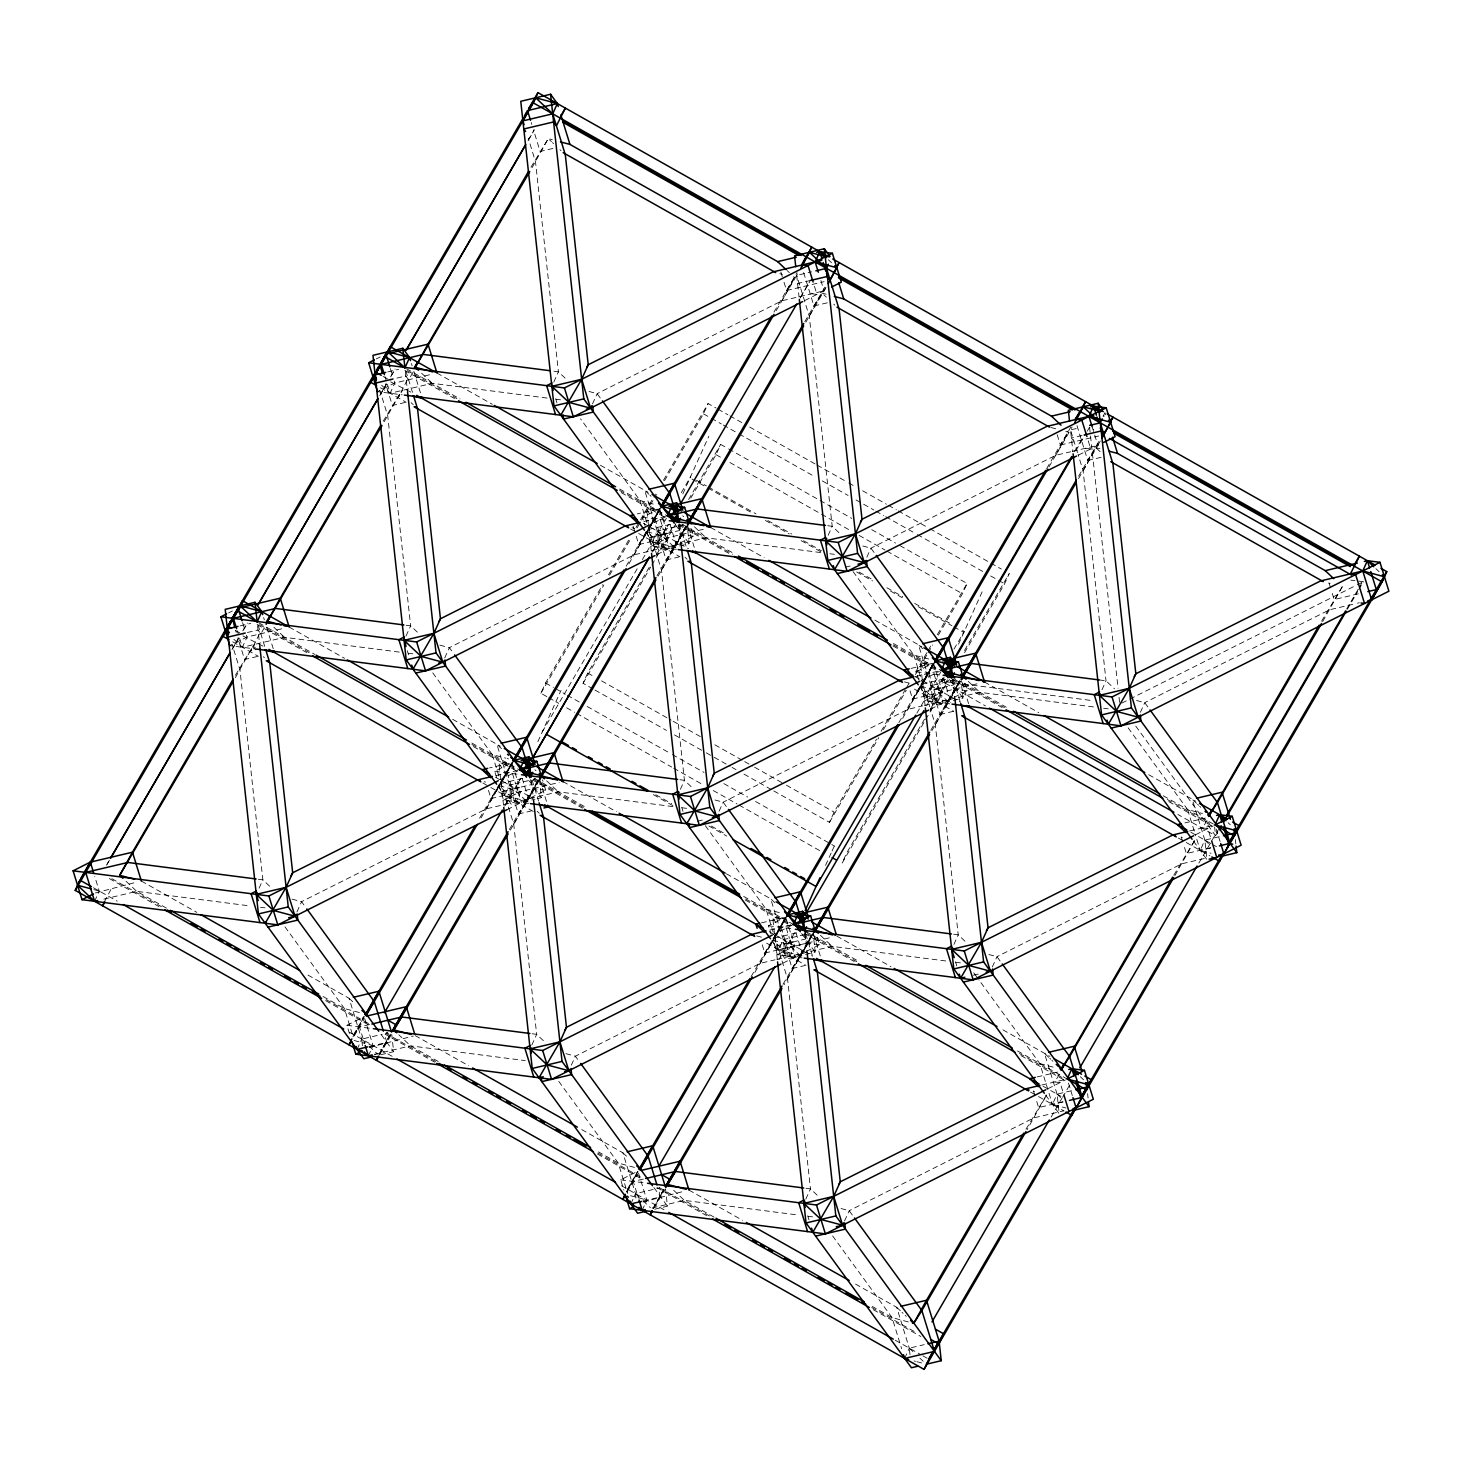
<?xml version="1.0" encoding="UTF-8"?>
<svg xmlns="http://www.w3.org/2000/svg" width="1462" height="1462" viewBox="0 0 1462 1462"><rect width="100%" height="100%" fill="white"/><g stroke="black" fill="none" stroke-linecap="round" stroke-linejoin="round"><path stroke-width="0.75" stroke-dasharray="5 3.75" d="M94.591 901.305L99.233 891.034L94.774 876.579M104.478 901.725L111.587 888.11M259.085 888.183L262.868 879.832L239.951 669.779L232.147 644.486M405.997 636.08L410.639 625.809L387.722 415.756L379.919 390.482M296.932 911.959L301.574 901.688L486.371 808.833L558.338 791.837L673.087 806.604M553.769 382.075L558.411 371.787L535.494 161.734L528.257 138.25M444.722 657.937L449.364 647.666L634.142 554.811L706.109 537.815L820.876 552.581M592.494 403.914L597.136 393.644L781.914 300.788L824.075 290.828L825.664 287.941M349.455 1033.561L346.896 1025.301L364.129 1016.657L353.384 1036.54M357.057 1049.424L361.699 1039.135L349.089 998.29L307.55 974.843M368.406 1055.82L373.029 1045.549L364.678 1018.466M496.806 790.869L501.448 780.598M546.825 696.606L540.885 693.262L545.527 682.992L602.764 584.599M522.427 778.405L501.137 783.431L511.883 763.529M378.731 1055.198L390.464 1033.908M500.662 783.321L511.901 762.634L489.551 767.915M513.911 760.331L480.651 818.665M390.573 1034.164L379.243 1054.394M537.833 741.709L561.043 690.338M528.147 803.332L503.586 800.171L499.127 785.734L516.177 801.797L520.819 791.527L532.808 798.289M644.596 536.846L649.238 526.576M670.217 524.383L648.927 529.408L659.654 509.507M524.2 806.311L528.824 796.041M522.153 778.241L528.513 798.873L538.235 780.598M636.226 536.28L638.784 544.54L655.031 518.882L659.673 508.612L637.322 513.893M661.683 506.309L628.422 564.643M664.516 480.742L703.441 413.837L708.083 403.567L715.996 408.026M538.345 780.141L534.635 788.365L518.389 814.005L496.861 744.268L502.197 749.293M592.987 688.913L583.046 683.302L587.687 673.032L650.736 564.643M682.827 493.864L708.814 436.316M675.937 549.31L651.358 546.148L646.917 531.711L663.949 547.775L668.591 537.504L688.529 548.743M671.972 552.307L676.614 542.018M690.813 498.049L716.033 454.682L720.675 444.411L726.651 447.774M669.925 524.218L676.303 544.851L686.025 526.576M686.135 526.119L682.425 534.343L666.16 559.983L644.651 490.245L648.909 494.266M804.758 300.551L824.075 290.828L825.939 286.735M531.784 1045.147L536.664 1034.347L513.747 824.276L500.589 781.622M680.378 789.316L684.435 780.324L661.518 570.253L640.009 500.516L580.542 418.826M571.313 1065.195L575.388 1056.204L760.167 963.348L775.061 959.821M828.15 535.293L832.207 526.302L809.29 316.231L796.699 275.386L797.484 273.942M719.103 811.172L723.16 802.181L907.939 709.326L922.851 705.799M866.875 557.15L870.932 548.159L1055.71 455.303L1070.623 451.776M630.853 1203.92L635.495 1193.65L622.885 1152.805L579.372 1128.244M642.202 1210.317L646.844 1200.046L638.474 1172.963M770.62 945.384L772.155 941.948M775.244 935.095L772.941 940.249L777.382 954.686L801.962 957.848M796.242 932.92L774.933 937.946L785.679 918.045M653.002 1208.69L663.218 1190.214M794.049 944.233L794.615 946.024L789.973 956.312L772.941 940.249L785.697 917.149L768.482 925.793L771.022 934.054M787.707 914.846L753.423 974.935M773.818 790.96L829.466 822.375L834.108 812.086L876.524 739.169M663.456 1190.726L653.551 1208.105M801.669 956.057L778.625 949.898L783.266 939.627L807.499 933.907M825.555 865.394L831.129 853.077M832.061 851.012L834.839 844.853M918.392 691.362L919.945 687.926M949.733 703.825L925.172 700.663L920.713 686.226L923.034 681.091M938.385 635.129L962.453 593.755L967.095 583.466L897.54 544.23M944.013 678.898L922.723 683.924L933.962 663.218M797.996 960.826L802.638 950.556M795.949 932.756L802.327 953.388L813.055 933.505M921.224 685.422L933.487 663.127L940.157 684.783M935.479 660.824L901.195 720.912M774.933 902.785L770.675 898.783L792.185 968.52L808.449 942.862L812.159 934.657M815.083 930.289L784.107 984.694M958.487 644.249L982.61 590.831M918.794 680.031L916.254 671.771L933.487 663.127L920.713 686.226L937.745 702.29L942.387 692.001L941.839 690.21M945.768 706.804L950.41 696.533M943.739 678.733L950.099 699.366L959.31 681.877M958.999 682.681L939.956 714.498L933.268 692.824M964.554 652.673L1004.613 583.795L1009.255 573.524L963.476 652.235M1103.097 416.688L1104.943 412.576M1078.554 455.047L1097.871 445.343L1099.735 441.232M805.818 1199.132L810.46 1188.862L787.543 978.791L766.033 909.053L705.232 825.555M953.882 944.47L958.231 934.839L935.314 724.768L930.307 708.522M844.543 1220.989L849.184 1210.7L1033.963 1117.845L1063.769 1110.809M1101.946 689.808L1106.021 680.817L1083.104 470.746L1078.079 454.499M992.314 966.967L996.956 956.678L1181.735 863.823L1207.831 857.664M1140.378 712.305L1144.728 702.655L1329.525 609.8L1355.603 603.66M904.649 1358.436L909.291 1348.165L896.699 1307.302L855.16 1283.874M1048.729 1057.3L1044.471 1053.28L1057.081 1094.143L1052.439 1104.413L1065.981 1108.032M1196.501 803.278L1192.243 799.257L1204.852 840.12L1200.211 850.391L1211.048 853.278M352.945 1036.869L363.325 1018.1M486.371 808.833L499.931 784.29M500.735 782.846L511.901 762.634L494.686 771.296L497.226 779.538M501.137 783.431L512.321 763.219M634.142 554.811L659.673 508.612L642.458 517.274L644.998 525.516M648.927 529.408L660.093 509.196M781.914 300.788L794.688 277.689L793.628 276.683M379.535 1053.755L389.915 1034.986M513.747 824.276L537.687 780.964M528.513 798.873L538.893 780.105M661.518 570.253L685.459 526.941M676.303 544.851L686.665 526.082M809.29 316.231L822.064 293.131L826.14 294.227M626.759 1191.384L637.925 1171.172L620.692 1179.816L623.89 1190.141M760.167 963.348L772.137 941.692M785.697 917.149L772.941 940.249L787.835 944.214M774.933 937.946L786.117 917.734M907.939 709.326L919.909 687.67M922.723 683.924L933.889 663.711M1055.71 455.303L1068.484 432.204L1067.424 431.199M1071.299 428.457L1072.085 427.014M653.331 1208.27L663.711 1189.501M787.543 978.791L812.287 934.035M802.327 953.388L813.493 933.176M935.314 724.768L959.255 681.456M950.099 699.366L959.675 682.041M1083.104 470.746L1095.86 447.646L1099.936 448.743M1072.487 451.338L1097.871 445.343L1100.265 441.012M106.47 865.193L108.755 861.264M232.476 648.598L238.196 638.748M242.783 630.871L247.37 622.995M380.248 394.576L385.986 384.725M390.555 376.849L395.142 368.972M528.02 140.553L533.758 130.703M107.146 864.261L109.431 860.314M232.019 649.621L238.891 637.798M243.46 629.921L246.895 624.018M379.791 395.599L386.662 383.775M391.249 375.898L394.685 369.996M528.714 139.603L534.434 129.752M235.437 675.225L252.707 646.679L255.43 647.392M259.359 634.088L250.386 651.814L254.717 644.376M383.208 421.202L400.497 392.657L401.849 393.004M407.13 380.065L398.176 397.792L402.489 390.354M530.98 167.18L548.268 138.634L552.325 139.712M235.364 677.637L252.707 646.679L255.905 649.676M384.287 421.641L400.497 392.657L401.557 393.662M412.942 372.39L408.611 379.828L405.815 375.972L395.16 378.494M532.058 167.637L548.268 138.634L551.466 141.65M608.484 574.767L630.232 537.376M635.952 527.526L639.387 521.623M640.539 519.668L655.415 494.083M663.437 480.304L708.083 403.567M540.885 693.262L603.843 585.038M609.563 575.187L631.328 537.815M637.048 527.965L640.484 522.062M641.617 520.088L656.511 494.522M353.676 1034.621L364.129 1016.657M479.573 818.227L512.047 762.378M626.193 566.159L659.819 508.356M773.965 312.137L797.009 272.553M354.261 1035.9L363.819 1019.489M776.194 310.62L796.699 275.386L811.593 271.859M542.256 731.95L638.474 566.543M642.366 559.599L666.434 518.261M681.329 492.657L690.484 476.904M505.121 805.069L513.144 791.289M517.731 783.413L520.015 779.465M652.911 551.046L662.067 535.293M663.218 533.319L667.805 525.443M800.683 297.024L809.838 281.271M504.664 806.092L513.838 790.339M514.971 788.383L520.71 778.533M652.436 552.069L661.61 536.316M662.761 534.361L668.481 524.511M800.226 298.047L809.381 282.294M656.475 554.792L673.671 525.223M688.584 499.602L720.675 444.411M583.046 683.302L650.681 567.037M651.833 565.063L675.919 523.67M509.343 829.557L539.277 778.076M657.005 575.717L687.067 524.054M804.776 321.695L826.542 284.286M379.553 1054.961L391.195 1034.932L386.388 1032.227M510.311 830.178L538.966 780.909M658.083 576.156L686.756 526.905M805.873 322.133L826.158 287.246M881.111 731.292L905.179 689.9M906.33 687.926L909.766 682.023M915.504 672.154L926.981 652.454M928.114 650.48L931.55 644.578M937.288 634.709L967.095 583.466M829.466 822.375L878.772 737.616M883.359 729.739L906.276 690.32M915.45 674.549L926.926 654.848M928.059 652.874L932.646 644.998M627.472 1189.118L637.925 1171.172L626.686 1191.859M751.084 976.653L785.843 916.893M898.856 722.648L933.633 662.871M1046.628 468.626L1070.805 427.068M627.015 1192.206L637.615 1174.004M1048.967 466.89L1070.495 429.901L1079.011 427.891M916.857 713.182L940.907 671.826M953.973 649.128L964.28 631.42L960.315 629.172M778.935 959.584L795.657 931.075M926.707 705.561L934.73 691.782M935.863 689.808L943.429 677.052M1074.479 451.539L1083.178 436.809M944.087 677.308L941.784 681.237L985.443 705.872M1075.813 450.844L1086.12 433.136M1087.271 431.162L1089.574 427.215L1093.539 429.462M924.551 719.14L846.699 852.949L842.057 863.22L924.496 721.534M930.271 709.308L939.426 693.555M940.578 691.581L947.449 679.775M925.629 719.578L948.527 680.214M783.029 984.255L813.073 932.592M930.801 730.232L960.863 678.569M1078.591 476.21L1100.356 438.801M654.391 1207.667L664.991 1189.447M931.897 730.671L960.552 681.402L1006.258 707.206M1078.517 478.622L1099.972 441.762M1026.013 1129.212L1046.737 1094.746L1027.11 1129.651M1173.803 875.19L1194.509 840.723L1193.449 839.718M1321.575 621.167L1342.28 586.701L1341.221 585.695M1059.201 1074.479L1054.87 1081.935L1060.078 1082.593L1063.258 1092.918M1174.881 875.628L1194.509 840.723L1193.156 840.376M1206.972 820.456L1202.641 827.912L1207.85 828.57L1211.029 838.896M1322.653 621.606L1342.28 586.701L1340.928 586.353M1051.123 1117.078L1061.887 1098.327M1062.582 1097.395L1069.91 1084.548M1198.895 863.073L1217.7 830.526M1346.666 609.051L1358.125 589.35M1359.276 587.377L1362.712 581.474M1217.883 831.823L1215.58 835.752L1177.897 814.48M1347.324 609.307L1357.631 591.58M1358.783 589.606L1363.37 581.73L1357.065 580.926M784.016 282.257L786.556 290.518L794.688 277.689L793.336 277.323M488.454 790.302L490.994 798.563L500.15 784.125M803.643 272.59L813.932 305.96L822.064 293.131L826.322 297.151M1057.172 434.707L1060.352 445.015L1068.484 432.204L1065.78 431.473M910.04 690.795L912.58 699.037L920.201 687.03M762.25 944.817L764.809 953.06L772.429 941.035M1076.982 425.606L1087.728 460.475L1095.86 447.646L1100.118 451.667M376.301 358.903L380.138 356.984M228.529 612.925L232.367 611.006M646.04 526.704L665.612 516.872M651.358 546.148L668.591 537.504L667.239 537.139M656.986 554.555L693.518 536.207L690.338 525.881M95.414 892.953L133.937 882.847M500.296 779.703L517.822 770.894M503.586 800.171L520.819 791.527L519.467 791.161M507.186 809.601L545.746 790.229L542.566 779.904M921.864 680.177L939.408 671.369M945.622 679.318L941.784 681.237L1092.735 700.663M925.172 700.663L942.387 692.001L941.035 691.654M930.782 709.07L967.314 690.704L964.774 682.462M369.21 1047.468L413.326 1036.028M1121.811 703.112L1127.896 700.06M1129.925 699.037L1355.237 585.805M1357.284 584.8L1363.37 581.73M772.064 935.223L791.618 925.391M777.382 954.686L794.615 946.024L793.263 945.676M783.011 963.092L819.542 944.726L817.002 936.484M1195.678 834.692L1213.204 825.884M643.006 1201.983L683.412 1191.42M1047.888 1088.715L1065.432 1079.906M552.91 148.448L540.136 151.463L533.447 129.789M387.887 371.878L398.541 369.374M810.35 280.485L797.576 283.5L800.39 287.356M429.499 374.802L394.795 382.989L377.561 391.652L402.123 394.813M786.556 290.518L824.075 281.654M547.062 398.066L432.313 383.318L390.153 393.26L381.637 385.237M405.138 402.452L392.364 405.467L385.676 383.812M813.932 305.96L828.844 302.451M651.284 551.119L646.789 509.818L657.425 507.314M643.865 521.532L665.064 516.525M240.115 625.9L250.77 623.397M660.97 530.213L657.242 531.09L652.6 541.379L675.645 547.519M662.834 529.774L683.339 524.949M247.389 632.498L258.043 629.994L260.839 633.85L265.17 626.412L314.86 654.446M649.804 537.523L662.578 534.507M666.836 533.502L679.611 530.487M1082.026 435.493L1071.372 438.015L1074.186 441.853M281.709 628.824L247.005 637.012L229.79 645.674L256.618 649.11M638.784 544.54L705.159 528.86M1060.352 445.015L1098.656 435.987M399.29 652.089L284.523 637.341L242.381 647.282L233.847 639.26M645.82 532.058L659.38 550.681L689.187 543.645L687.304 526.229M257.367 656.475L244.574 659.49L237.904 637.834M666.16 559.983L678.935 556.967M1087.728 460.475L1102.64 456.948M845.2 567.201L851.597 565.703M503.513 805.142L498.999 763.84L509.653 761.337M925.08 705.616L920.585 664.333L931.221 661.829M911.118 668.39L931.623 663.565M496.075 775.536L517.292 770.547M915.797 676.467L939.646 670.839M513.199 784.235L509.47 785.112L504.829 795.401L527.873 801.542M515.063 783.796L529.975 780.288M533.685 779.41L535.549 778.954M955.271 679.885L931.056 685.605L926.415 695.875L950.793 702.4M502.033 791.545L512.669 789.023M521.185 787.013L531.839 784.509M923.6 692.019L932.116 690.009M942.771 687.505L953.407 684.984M490.994 798.563L559.252 782.444M912.58 699.037L978.955 683.375M1358.381 593.81L1334.148 599.53L1331.608 591.288M103.857 899.112L136.752 891.363L249.271 905.837M924.715 705.36L979.906 692.33L1094.672 707.096M1357.467 603.203L1359.331 602.764M498.049 786.081L511.609 804.703L535.037 799.166M537.157 798.672L541.415 797.667L539.515 780.251M919.616 686.555L933.176 705.196L963.001 698.16L961.101 680.744M518.389 814.005L531.163 810.99M939.956 714.498L954.869 710.971M697.429 821.224L703.825 819.725M777.309 959.639L772.813 918.355L783.449 915.852M761.483 922.851L783.833 917.588M1184.914 822.905L1205.419 818.062M790.759 925.026L779.575 927.657L772.813 918.355M369.52 1024.551L359.488 1026.927L364.586 1043.429M769.889 930.051L791.088 925.044M1189.593 830.983L1213.442 825.354M362.412 1045.659L361.699 1039.135L382.185 1034.31M385.913 1033.415L387.777 1032.976M1193.431 841.07L1206.991 859.693L1204.852 840.12L1221.611 836.154M775.829 946.042L788.603 943.027M792.861 942.021L805.635 939.006M764.809 953.06L831.184 937.398M1210.609 847.832L1186.376 853.552L1183.836 845.292M369.831 1046.408L386.863 1042.388L384.323 1034.146M778.625 949.898L808.449 942.862M1210.865 847.887L1200.211 850.391L1195.404 834.82M374.564 1054.358L410.548 1045.86L525.315 1060.626M776.925 959.383L832.134 946.353L946.901 961.119M380.869 1054.705L393.644 1051.69L391.743 1034.274M771.845 940.578L785.405 959.218L815.211 952.182L813.311 934.766M792.185 968.52L804.959 965.505M973.363 975.227L979.759 973.729M1037.143 1076.927L1057.647 1072.085M643.317 1179.066L633.284 1181.442L638.382 1197.945M1041.821 1085.005L1065.67 1079.376M635.97 1197.999L635.495 1193.65L659.709 1187.93M1045.641 1095.093L1059.201 1113.715L1057.081 1094.143L1071.975 1090.615M1062.819 1101.855L1038.605 1107.575L1036.065 1099.314M643.627 1200.905L660.66 1196.885L657.9 1187.912M1063.075 1101.909L1052.439 1104.413L1039.829 1063.568L980.362 981.879M652.235 1207.959L684.362 1200.375L799.111 1215.141M654.665 1209.202L667.44 1206.187L665.539 1188.789M910.004 1354.689L909.291 1348.165L924.203 1344.638M811.721 293.752L816.947 294.429L813.749 284.103M553.915 371.22L558.411 371.787L566.927 379.828M1085.535 448.267L1090.743 448.925L1087.564 438.618M556.072 399.236L560.567 399.82M1350.778 580.122L1354.982 580.652M827.711 525.717L832.207 526.302L839.663 533.338M642.458 517.274L667.019 520.435M693.518 536.207L680.945 534.58L677.6 523.743M829.868 553.751L834.382 554.317M1099.26 679.94L1106.021 680.817L1114.537 688.84M916.254 671.771L940.815 674.932M967.314 690.704L954.741 689.095L951.945 680.068M1103.664 708.248L1108.178 708.832M406.144 625.243L410.639 625.809L419.155 633.85M408.3 653.258L412.796 653.825M679.94 779.739L684.435 780.324L691.891 787.36M494.686 771.296L519.248 774.44M545.746 790.229L533.155 788.603L530.377 779.575M682.096 807.773L686.592 808.34M953.736 934.255L958.231 934.839L966.766 942.862M768.482 925.793L793.044 928.955M819.542 944.726L806.969 943.118L804.173 934.09M955.892 962.27L960.388 962.855M258.354 879.265L262.868 879.832L271.384 887.873M260.51 907.281L265.024 907.847M532.15 1033.762L536.664 1034.347L544.12 1041.364M346.896 1025.301L373.724 1028.755M805.964 1188.277L810.46 1188.862L818.976 1196.885M620.692 1179.816L645.272 1182.977M808.12 1216.293L812.616 1216.877M779.776 273.705L782.499 274.436M1050.867 427.489L1057.647 429.298M1328.739 583.082L1330.091 583.448M589.003 391.469L597.136 393.644L601.101 399.089M390.719 381.911L412.741 393.114M862.799 545.984L870.932 548.159L874.897 553.605M640.009 500.516L656.274 504.865M632.004 527.727L634.709 528.458M646.917 531.711L661.811 535.695M1136.595 700.499L1144.728 702.655L1148.693 708.101M853.022 571.532L913.805 655.031L930.07 659.362M904.448 681.877L909.876 683.321M920.713 686.226L931.55 689.114M1128.134 727.857L1187.601 809.546L1202.513 813.512M1180.967 837.105L1182.319 837.47M439.879 645.126L449.364 647.666L453.33 653.112M242.948 635.933L264.969 647.136M715.028 800.006L723.16 802.181L727.126 807.627M432.77 672.849L492.237 754.538L505.779 758.157M507.131 758.522L508.484 758.888M484.233 781.75L485.585 782.115M499.127 785.734L514.039 789.718M988.824 954.522L996.956 956.678L1000.922 962.124M766.033 909.053L782.298 913.385M756.676 935.899L762.086 937.343M1039.829 1063.568L1054.742 1067.534M1033.177 1091.127L1034.529 1091.493M292.089 899.148L301.574 901.688L305.54 907.134M93.824 889.59L99.233 891.034M565.904 1053.663L575.388 1056.204L579.354 1061.65M359.36 1012.545L344.447 1008.561L320.708 995.165M354.06 1040.469L364.915 1043.375M368.972 1044.453L373.029 1045.549M374.674 1054.12L376.026 1054.486M841.052 1208.544L849.184 1210.7L853.15 1216.146M634.508 1167.407L618.262 1163.076L598.47 1151.91M630.579 1195.715L646.844 1200.046M908.322 1321.922L892.058 1317.591L872.266 1306.425M914.134 1360.976L915.504 1361.323M916.857 1361.689L922.266 1363.132M717.988 409.159L727.893 414.751M729.867 415.866L741.764 422.573M749.695 427.05L815.083 463.947M817.057 465.062L846.772 481.839M848.764 482.953L854.703 486.298M862.635 490.775L886.411 504.189M888.384 505.322L896.316 509.781M898.289 510.914L928.023 527.672M929.996 528.805L1001.324 569.047M703.441 413.837L709.381 417.2M711.373 418.315L721.278 423.907M723.251 425.022L737.122 432.843M739.114 433.958L814.407 476.448M822.32 480.925L848.088 495.472M856.019 499.931L873.837 510M875.829 511.115L883.742 515.593M885.734 516.707L915.45 533.484M917.442 534.599L982.829 571.496M990.743 575.973L996.7 579.317M998.674 580.451L1004.613 583.795M728.624 448.907L818.062 499.364M820.036 500.479L851.834 518.425M871.717 529.646L895.566 543.096M716.033 454.682L722.009 458.063M729.958 462.54L851.176 530.944M859.126 535.439L884.967 550.004M886.941 551.137L962.453 593.755M696.442 480.267L706.365 485.859M708.339 486.974L755.964 513.856M767.861 520.563L791.673 533.995M803.588 540.721L821.443 550.79M859.126 572.081L873.015 579.902M886.904 587.742L902.785 596.697M914.682 603.422L952.383 624.694M692.001 479.043L705.89 486.883M707.882 488.016L753.515 513.765M765.412 520.472L789.224 533.904M801.139 540.629L820.968 551.832M856.677 571.971L872.558 580.944M890.413 591.013L902.31 597.739M918.191 606.693L951.926 625.718M953.9 626.851L963.823 632.443M436.955 373.029L492.328 404.298M600.407 465.281L648.105 492.201M710.751 527.544L764.151 557.68M874.934 620.199L921.901 646.716M984.547 682.06L1038.714 712.634M1148.73 774.714L1195.715 801.213M406.527 368.771L460 398.943M619.614 489.021L667.385 515.976M681.932 524.182L734.436 553.806M893.428 643.518L941.181 670.473M1163.24 795.785L1214.995 824.988M407.35 370.635L456.948 398.614M619.65 490.428L665.283 516.177M679.172 524.017L732.736 554.244M893.446 644.943L937.105 669.578M954.96 679.647L1004.558 707.645M1167.243 799.458L1212.875 825.208M404.901 370.544L454.518 398.523M621.167 492.584L664.826 517.219M678.715 525.041L730.287 554.153M892.99 645.966L938.622 671.716M952.511 679.556L1002.11 707.553M1168.778 801.596L1214.41 827.346M383.172 376.428L390.921 380.796M643.262 523.213L661.116 533.283M915.084 676.595L934.638 687.633M936.575 688.73L960.351 702.144M1190.872 832.225L1216.457 846.681M380.467 387.795L406.125 402.269M630.67 528.988L636.646 532.369M638.62 533.484L679.921 556.784M914.408 689.114L953.717 711.3M1178.281 838.018L1184.238 841.381M1186.23 842.496L1209.896 855.855M587.687 673.032L593.645 676.394M601.595 680.89L671.149 720.126M673.141 721.259L702.948 738.072M714.863 744.816L742.696 760.514M744.67 761.629L752.619 766.106M754.611 767.239L784.418 784.052M786.41 785.185L834.108 812.086M594.961 690.046L666.508 730.415M674.457 734.893L704.264 751.724M706.256 752.839L712.213 756.201M714.205 757.316L730.105 766.289M732.078 767.422L736.062 769.652M744.012 774.147L771.826 789.845M545.527 682.992L553.458 687.451M555.432 688.584L565.337 694.176M567.311 695.291L579.208 701.998M587.139 706.475L670.364 753.423M672.337 754.556L704.044 772.448M723.854 783.614L747.63 797.046M755.562 801.505L834.82 846.242M548.817 697.74L558.722 703.332M566.635 707.791L574.566 712.268M576.558 713.383L671.661 767.057M673.635 768.171L703.368 784.948M713.273 790.54L737.049 803.954M739.023 805.069L820.273 850.921M655.798 794.743L671.679 803.698M711.354 826.085L725.243 833.925M653.35 794.652L673.196 805.854M708.906 825.993L726.76 836.081M289.165 627.052L344.557 658.32M452.635 719.304L500.333 746.223M562.98 781.567L616.379 811.702M726.431 873.819L772.137 899.605M836.776 936.082L890.943 966.638M1002.932 1029.851L1049.917 1056.368M258.756 622.794L263.562 625.498M471.842 743.043L519.613 769.999M534.16 778.204L586.664 807.828M743.665 896.425L793.409 924.496M806.348 931.806L858.486 961.228M1017.461 1050.94L1067.205 1079.011M259.578 624.658L309.176 652.637M471.879 744.45L517.511 770.2M533.374 779.155L584.964 808.267M745.675 898.966L789.316 923.6M807.188 933.67L856.787 961.667M1019.471 1053.481L1065.104 1079.23M257.129 624.566L306.728 652.545M473.396 746.607L517.036 771.223M532.917 780.196L582.516 808.175M745.218 899.989L790.851 925.738M804.74 933.578L854.338 961.576M1020.988 1055.619L1064.647 1080.254M235.4 630.451L243.149 634.819M495.49 777.236L513.345 787.305M769.286 931.733L787.141 941.82M788.804 942.752L812.561 956.166M1043.1 1086.248L1060.937 1096.317M232.696 641.818L258.335 656.292M482.899 783.011L488.856 786.392M490.848 787.506L536.115 813.055M766.636 943.136L805.946 965.322M1030.509 1092.041L1036.467 1095.403M1038.459 1096.518L1064.044 1110.974M141.394 881.074L196.785 912.343M415.19 1035.589L468.608 1065.725M688.986 1190.105L742.404 1220.24M166.43 908.103L136.752 891.363L126.097 881.312M438.253 1061.485L410.548 1045.86L398.834 1034.822M714.023 1217.115L684.362 1200.375L672.648 1189.337M111.806 878.68L161.405 906.659M326.081 999.588L369.722 1024.222M385.602 1033.177L437.193 1062.289M597.903 1152.988L643.536 1178.737M659.399 1187.692L710.989 1216.804M871.699 1307.503L917.332 1333.253M109.358 878.589L158.956 906.568M325.624 1000.629L369.265 1025.246M385.146 1034.219L434.744 1062.198M597.428 1154.011L643.061 1179.761M656.95 1187.601L706.548 1215.598M873.216 1309.641L920.841 1336.506M93.422 887.745L117.198 901.159M349.692 1032.373L392.986 1056.788M621.514 1185.755L664.79 1210.189M895.311 1340.27L920.914 1354.707M922.851 1355.804L928.662 1359.093M1375.925 568.718L1379.123 571.733M1103.189 415.226L1104.249 416.231M828.314 259.706L831.512 262.721M833.779 304.187L834.839 305.192M787.232 270.653L789.352 272.663M552.526 142.636L553.586 143.641M559.983 149.672L561.043 150.677M1228.153 822.74L1230.273 824.751M1197.579 804.283L1198.639 805.288M1199.699 806.293L1200.759 807.298M1204.852 840.12L1210.17 845.146M968.191 681.292L979.906 692.33M922.705 648.762L918.447 644.76L932.171 689.223M933.176 687.615L931.056 685.605L933.176 705.196M938.513 692.641L950.227 703.679M682.681 515.739L683.741 516.744M694.395 526.777L706.109 537.815M649.969 495.271L651.029 496.276M661.5 535.11L657.242 531.09L659.38 550.681M663.638 537.121L676.413 549.164M684.947 557.205L687.067 559.215M421.659 373.267L432.313 383.318M411.133 402.69L413.271 404.7M1080.363 1076.763L1083.561 1079.778M1049.789 1058.305L1050.867 1059.31M1051.927 1060.315L1052.987 1061.321M1057.081 1094.143L1061.339 1098.163M820.42 935.314L832.134 946.353M787.525 943.648L783.266 939.627L785.405 959.218M790.723 946.663L802.437 957.701M534.891 769.761L535.969 770.766M546.624 780.799L558.338 791.837M513.729 789.133L509.47 785.112L511.609 804.703M515.867 791.143L528.641 803.186M537.157 811.227L539.295 813.237M273.887 627.289L284.523 637.341M263.361 656.712L264.421 657.717M896.699 1307.302L900.957 1311.323M902.017 1312.328L903.077 1313.333M905.216 1315.343L906.276 1316.348M909.291 1348.165L913.549 1352.167M919.945 1358.198L923.143 1361.213M622.885 1152.805L628.221 1157.813M635.495 1193.65L640.813 1198.676M642.951 1200.686L650.407 1207.703M349.089 998.29L354.425 1003.316M361.699 1039.135L365.957 1043.155M369.155 1046.171L377.671 1054.193M1135.736 726.084L1215.58 835.752L1214.648 827.053M949.441 679.519L963.001 698.16M920.585 664.333L927.365 673.635M675.627 525.022L689.187 543.645M646.789 509.818L653.551 519.138M973.747 972.797L979.047 980.052M801.651 933.542L815.211 952.182M529.189 780.854L541.415 797.667M498.999 763.84L505.779 773.16M832.591 1235.902L892.058 1317.591L901.652 1348.713M653.88 1187.564L667.44 1206.187M558.795 1081.387L618.262 1163.076L627.618 1193.449M381.399 1034.877L393.644 1051.69M284.98 926.871L344.447 1008.561L352.799 1035.644M1329.068 583.027L1330.968 589.223M1105.181 413.326L1105.638 414.824M1092.151 426.776L1094.051 432.971M1094.691 435.036L1097.871 445.343M1216.256 829.118L1220.076 841.491M1077.531 452.69L1070.495 429.901L1072.87 451.594M1187.601 809.546L1194.856 833.011M1181.296 837.05L1183.197 843.245M961.978 682.187L968.648 703.843M953.443 679.867L960.114 701.486M820.895 280.521L824.075 290.828M1068.484 1083.141L1072.304 1095.513M934.054 674.073L937.233 684.38M939.774 692.641L942.972 702.948M928.845 673.397L937.745 702.29M913.805 655.031L929.759 706.713M780.836 271.95L783.376 280.192M1033.506 1091.072L1035.425 1097.268M955.49 961.74L956.769 965.87M687.615 525.863L694.304 547.537M813.64 934.401L820.876 957.866M679.428 524.62L686.866 548.78M805.672 933.889L812.342 955.508M660.239 510.421L666.361 530.267M786.264 918.94L792.386 938.805M660.257 519.558L663.437 529.865M665.978 538.126L669.157 548.451M786.282 928.096L789.462 938.403M792.002 946.663L795.182 956.97M655.031 518.882L663.949 547.775M781.055 927.42L789.973 956.312M531.218 122.57L531.784 124.38M633.046 525.973L635.605 534.215M555.67 398.706L556.949 402.836M681.694 807.243L682.973 811.355M807.718 1215.763L808.998 1219.893M411.407 363.563L412.101 365.811M413.819 371.366L421.056 394.831M539.843 779.886L546.514 801.56M405.851 370.855L412.522 392.456M532.113 780.123L538.546 800.993M390.336 368.552L392.565 375.771M394.228 381.18L394.795 382.989L390.153 393.26L385.054 376.757M512.468 764.443L518.59 784.29M512.468 773.581L515.666 783.888M518.206 792.148L521.386 802.474M507.259 772.905L516.177 801.797M492.237 754.538L499.474 778.003M407.258 650.663L408.538 654.793M263.635 617.585L264.33 619.833M266.596 627.18L273.284 648.854M258.08 624.877L264.732 646.478M242.564 622.574L244.794 629.793M246.457 635.202L247.005 637.012L242.381 647.282L237.283 630.78M235.674 630.615L236.223 632.406M1235.372 839.608L1235.847 843.958M1089.574 427.215L1118.046 688.255M1119.033 697.337L1119.782 704.136M1087.6 1093.631L1088.075 1097.98M952.749 678.916L955.143 700.846M796.699 275.386L799.056 297.097M804.977 932.92L807.371 954.869M678.953 524.401L681.091 544.083M531.4 780.452L533.319 798.106M405.376 371.915L407.551 391.834M257.586 625.937L259.761 645.857"/><path stroke-width="1.5" d="M1380.95 568.334L1386.762 571.624L1382.12 581.894L924.021 1369.364L75.238 890.376L79.88 880.106L91.485 886.666M233.152 679.154L132.475 852.2L90.333 862.141L77.559 885.241L94.591 901.305L97.68 900.574M226.884 627.801L223.01 636.354L228.821 639.643M231.051 620.692L227.341 628.916L228.73 633.412M104.478 901.725L102.614 905.837L104.789 902.109M228.529 634.234L225.331 631.218L238.105 608.119L280.265 598.177L380.924 425.131M378.822 366.67L375.113 374.893L376.502 379.389M266.102 624.347L269.812 616.142L266.559 621.715M558.265 106.562L557.351 103.564L527.526 110.6L522.903 120.871L524.054 124.617M75.238 890.376L533.338 102.907L537.979 92.636L829.21 256.983M414.806 368.278L417.584 362.119L414.331 367.693M644.504 530.231L553.988 405.906L520.764 101.298L550.571 94.262L557.351 103.564L552.709 113.835L565.301 154.698L588.217 364.751L581.657 379.279L560.768 415.208L561.244 414.148M257.148 892.496L256.307 894.36L258.207 900.555M265.682 922.193L265.207 923.253L286.113 887.324L292.674 872.796L269.757 662.743L265.846 650.097M404.554 639.278L405.979 646.533M295.854 914.353L295.013 916.217L288.635 917.716M411.717 665.1L412.978 669.23L413.472 668.171M552.325 385.255L553.129 390.445M443.278 661.135L438.545 663.2M591.653 405.778L590.575 408.172L586.317 409.177M378.274 1056.24L376.41 1060.334L378.585 1056.624M513.454 761.355L516.232 755.196M393.059 1030.838L395.836 1024.661L387.814 1020.147M512.851 759.326L530.944 776.395L532.808 772.283M661.226 507.332L664.004 501.174M539.752 779.209L543.608 770.638M680.579 518.261L678.733 522.373L672.337 516.342M687.67 524.84L691.38 516.616M818.355 272.261L815.156 261.954L819.798 251.683L832.39 253.291L841.308 282.184L831.732 286.991M828.351 264.238L826.505 268.35L839.115 309.195L862.013 519.266L855.453 533.794L834.564 569.723L833.285 565.593M530.706 1047.541L531.364 1053.005M543.261 1076.763L539.003 1077.768L539.496 1076.708M679.081 792.203L677.875 794.853L679.154 798.983M569.412 1069.398L568.828 1070.732L564.57 1071.737M687.378 822.412L686.793 823.746L707.681 787.817L714.242 773.288L691.325 563.217L687.432 550.589M826.724 538.436L825.646 540.83L826.925 544.96M717.312 815.102L716.599 816.71L712.341 817.715M834.564 569.723L835.04 568.663M865.34 560.549L864.371 562.687L857.993 564.186M652.07 1210.737L650.225 1214.849L652.381 1211.139M787.25 915.87L790.028 909.693M665.923 1187.4L669.633 1179.176L661.61 1174.644M805.142 910.607L819.999 877.73M798.362 924.879L804.758 930.91L806.604 926.798M935.022 661.847L937.8 655.689M814.626 931.312L817.404 925.154M1099.26 679.94L971.006 663.437L941.181 670.473L945.823 660.203L958.414 661.829L962.873 676.266M932.299 657.809L952.53 676.888L954.375 672.776M961.32 679.702L965.194 671.131M1092.151 426.776L1088.971 416.451L1093.594 406.18L1106.186 407.807L1115.104 436.699L1103.609 442.456M1102.165 418.753L1100.301 422.865L1112.911 463.71L1135.828 673.781L1129.267 688.31L1108.36 724.238L1107.081 720.108M804.868 1201.252L803.899 1203.39L805.178 1207.521M811.538 1228.153L812.817 1232.265L813.292 1231.205M952.511 947.504L951.671 949.368L954.229 957.61M843.702 1222.835L842.624 1225.229L836.227 1226.746M961.064 977.183L960.589 978.261L964.847 977.256M1138.898 715.594L1138.167 717.202L1116.493 711.409L1099.461 695.345L1100.173 693.756M990.87 970.147L986.137 972.212M1108.36 724.238L1108.964 722.904M924.021 1369.364L932.719 1352.679M1061.046 1070.385L1063.824 1064.208L1061.668 1067.936M927.931 1343.761L939.097 1341.129L926.341 1364.229L941.236 1360.702L939.097 1341.129L926.506 1300.266L1023.729 1133.141M1084.804 1076.05L1091.219 1079.669L1086.577 1089.939L1067.205 1079.011L1071.847 1068.74L1084.438 1070.348L1093.338 1099.241L825.39 1233.891L629.61 1208.708L625.151 1194.271L622.83 1199.407L624.932 1195.806M1208.818 816.363L1211.614 810.186L1208.361 815.778M1215.909 822.942L1219.619 814.718L1232.21 816.326L1241.128 845.219L973.18 979.869L804.21 958.14M1223.438 852.748L1219.564 861.319L1211.834 856.951M951.981 704.117L1120.952 725.846L1388.9 591.196L1379.982 562.322L1367.409 560.695L1362.767 570.966L1371.667 599.859L1367.811 600.772M84.741 872.247L77.559 885.241L91.101 888.859M85.545 870.804L86.331 869.36M87.135 867.916L87.939 866.473M88.725 865.029L90.333 862.141L93.659 872.978M226.921 628.331L225.331 631.218L229.406 632.315M227.725 626.887L229.315 624M230.119 622.556L230.923 621.112M231.709 619.669L232.513 618.225M233.317 616.781L234.103 615.338M234.907 613.894L235.711 612.45M237.301 609.563L238.105 608.119L241.998 620.765M380.284 364.202L373.102 377.196L376.301 380.211M381.089 362.759L381.893 361.315M382.678 359.871L385.877 354.096L428.037 344.155L528.696 171.109M291.066 875.683L292.674 872.796L477.453 779.94L492.365 776.432M438.856 621.661L440.446 618.773L625.224 525.918L640.137 522.409M586.627 367.638L588.217 364.751L773.014 271.895L821.827 260.273M353.347 997.285L378.896 991.254L366.14 1014.354L364.787 1013.988M501.119 743.263L526.685 737.232L513.911 760.331L528.824 756.804L534.452 764.571M681.109 508.995L676.595 502.782L661.683 506.309L674.457 483.209L648.909 489.24M801.487 266.724L809.455 252.286L827.072 256.983M366.432 1016.108L406.29 1006.697L393.516 1029.796L396.714 1032.812M539.697 778.661L554.061 752.674L521.166 760.441M687.469 524.639L701.833 498.652L668.938 506.419M829.667 280.722L836.849 267.729L834.711 265.737M564.88 1030.198L566.47 1027.311L751.249 934.456L766.161 930.928M712.652 776.176L714.242 773.288L899.02 680.433L913.933 676.906M860.424 522.153L862.013 519.266L1046.81 426.411L1093.759 415.226M627.143 1151.8L652.71 1145.769L639.936 1168.869L638.583 1168.503M786.922 916.29L800.482 891.747L774.933 897.778M934.693 662.268L948.253 637.724L922.705 643.755M1076.087 419.795L1083.269 406.801L1100.886 411.498M641.014 1170.441L680.086 1161.212L667.312 1184.311L669.45 1186.322M814.297 931.733L827.857 907.189L794.962 914.956M961.265 679.154L975.629 653.167L942.734 660.934M1103.463 435.237L1110.645 422.244L1108.507 420.234M838.676 1184.713L840.266 1181.826L1025.045 1088.971L1039.957 1085.444M986.448 930.691L988.038 927.803L1172.835 834.948L1187.729 831.421M1134.22 676.668L1135.828 673.781L1320.606 580.926L1362.767 570.966L1384.441 576.759L1371.667 599.859L1384.441 576.759L1382.321 574.749M933.524 1351.235L939.097 1341.129M1075.703 1107.319L1071.792 1115.342L1065.981 1112.07M1081.295 1097.213L1086.887 1087.107L1085.498 1082.611M1073.035 1108.635L1076.123 1107.904L1088.898 1084.804L1086.759 1082.794M1236.084 846.132L1236.797 852.657L1221.885 856.184L1223.493 853.296M1229.067 843.19L1234.659 833.084L1233.508 829.338M1218.504 855.16L1223.895 853.881L1236.669 830.782L1234.531 828.771M80.922 878.315L226.5 628.057M230.905 620.509L227.652 626.083L231.526 628.276M231.837 618.901L374.29 374.034M376.465 370.27L378.676 366.487M380.796 362.832L523.213 118.038M524.291 116.174L526.448 112.464M528.586 108.809L537.979 92.636M111.039 857.317L230.192 652.527M257.678 605.268L377.964 398.505M406.6 349.272L525.735 144.482M110.582 858.34L229.717 653.551M258.354 604.336L377.488 399.528M406.144 350.313L525.278 145.506M562.121 113.671L565.355 108.097L556.401 125.805L553.586 121.949L523.78 128.985L525.644 131.562M233.079 681.566L119.72 875.299L122.918 878.297M382.002 425.588L267.491 621.277L269.611 623.287M529.774 171.566L415.263 367.254L418.461 370.27M365.208 1014.792L475.077 825.92M512.979 760.77L624 569.924M660.769 506.747L771.79 315.902M803.424 261.515L811.775 247.151L800.865 268.204M351.118 1041.291L349.034 1044.891L351.867 1038.952M366.103 1015.542L477.325 824.367M513.875 761.519L626.138 568.572M661.665 507.497L774.019 314.367M532.625 757.809L649.475 556.949M384.378 1012.855L502.38 810.039M532.168 758.833L649 557.991M681.073 502.855L796.79 303.968M391.505 1032.099L508.082 831.695M540.355 776.231L655.963 577.49M688.145 522.208L803.753 323.486M836.995 266.322L839.17 262.593L828.26 283.646M393.479 1031.002L508.136 833.907M540.118 778.954L655.926 579.884M687.889 524.931L803.698 325.862M639.004 1169.308L750.024 978.462M786.775 915.285L897.814 724.439M935.643 659.399L1045.586 470.417M1079.322 412.43L1075.137 419.612L1079.194 413.216M1081.259 409.104L1085.59 401.666L1074.68 422.719M639.899 1170.057L752.272 976.908M787.689 916.034L898.892 724.86M935.461 662.012L1047.706 469.064M915.705 715.137L816.052 886.465L732.718 839.444M659.325 1165.397L775.024 966.51M805.964 913.348L923.947 710.532M953.736 659.325L1071.737 456.51M945.22 675.334L947.522 671.405M949.807 667.458L1072.377 456.765M781.987 986.028L665.301 1186.614L652.71 1145.769M815.248 928.882L929.668 732.188M963.019 674.859L1076.398 479.956M1100.283 427.854L1102.512 435.073L1104.596 431.473M1110.791 420.837L1112.966 417.109L1102.056 438.161M667.293 1185.499L781.951 988.422M815.065 931.477L929.594 734.6M961.685 679.428L1076.343 482.35M1172.652 877.145L1061.503 1069.343L1060.151 1068.996M1319.291 625.096L1209.293 815.321L1207.941 814.974M1355.055 563.601L1359.386 556.163L1350.413 573.89L1355.621 574.548L1364.539 603.44L1361.067 603.002M1025.958 1131.606L921.864 1310.537L913.732 1323.366L912.379 1323M1173.73 877.602L1069.636 1056.533L1061.503 1069.343L1059.383 1067.333M1321.502 623.58L1217.426 802.51L1209.293 815.321L1208.215 814.316M931.988 1321.886L1049.296 1120.002M1079.76 1067.863L1197.067 865.979M1226.856 814.773L1345.533 611.006M1219.034 829.849L1221.318 825.902M1223.603 821.973L1346.191 611.262M928.662 1359.093L931.787 1353.702M933.889 1350.102L1072.998 1110.974M1080.619 1097.889L1220.77 856.951M1228.391 843.866L1386.762 571.624M528.55 108.992L529.573 107.402M530.066 106.598L535.659 97.771L557.351 103.564M382.295 360.621L383.318 359.012M383.83 358.208L387.887 351.794L409.561 357.587L410.493 360.584M376.154 372.39L373.102 377.196L375.825 377.927M376.666 371.586L385.877 354.096L389.769 366.743M234.742 627.618L232.495 617.841M232.988 617.037L237.063 610.623M237.575 609.818L240.115 605.816L261.789 611.609L262.721 614.607M412.978 669.23L433.885 633.302L440.446 618.773L417.529 408.72L413.636 396.074M801.834 264.311L802.857 262.703M803.369 261.899L806.914 256.289M808.449 253.895L809.455 252.286L819.049 261.314M661.683 506.309L669.815 493.48L602.417 400.899M513.4 761.135L522.044 747.502L454.645 654.921M835.825 269.337L836.849 267.729L815.156 261.954M306.874 908.944L374.272 1001.525L366.14 1014.354L365.061 1013.349M688.054 523.359L697.191 508.94L825.463 525.443M540.282 777.382L549.42 762.963L677.692 779.447M529.902 1033.47L401.648 1016.985L393.516 1029.796L411.133 1034.511M539.003 1077.768L559.909 1041.839L566.47 1027.311L543.553 817.24L539.094 802.802M1082.245 408.391L1083.269 406.801L1092.845 415.829M934.986 661.628L943.611 647.995L876.213 555.414M787.196 915.632L795.84 902.017L728.442 809.436M1102.512 435.073L1104.541 431.875M1109.621 423.852L1110.645 422.244L1088.971 416.451M580.67 1063.459L648.068 1156.04L639.936 1168.869L636.738 1165.854M961.85 677.875L971.006 663.437M814.078 931.897L823.216 917.46L951.488 933.962M803.716 1187.985L675.444 1171.482L667.312 1184.311L680.872 1187.93M812.817 1232.265L833.705 1196.355L840.266 1181.826L817.349 971.755L813.457 959.109M1229.049 842.806L1236.669 830.782L1214.995 824.988L1232.21 816.326M1221.885 856.184L1223.932 852.967M1226.965 848.161L1234.659 833.084L1223.475 835.716M1075.63 1107.794L1074.113 1110.206L1089.026 1106.679L1088.55 1102.33M1079.194 1102.184L1086.887 1087.107L1075.703 1089.738M377.561 391.652L368.662 362.759L374.4 359.871M551.996 382.971L546.642 385.657L555.542 414.532M368.662 362.759L564.442 387.942L832.39 253.291M404.389 395.087L573.342 416.834L802.729 301.556M229.79 645.674L220.872 616.781L226.61 613.894M404.206 636.993L398.87 639.68L407.77 668.554M220.872 616.781L416.652 641.964L646.04 526.704M689.059 521.751L684.618 507.314L667.385 515.976L703.971 525.735M256.618 649.11L425.57 670.857L654.958 555.578M507.186 809.601L277.798 924.879L82.018 899.678L73.1 870.804L90.333 862.141M82.018 899.678L93.495 893.922M825.792 537.468L820.438 540.154L829.356 569.047M669.285 520.71L838.238 542.457L1106.186 407.807M678.185 549.602L847.156 571.331L1076.525 456.071M256.435 890.998L251.08 893.702L259.998 922.577M73.1 870.804L268.88 895.987L498.268 780.726M541.287 775.774L536.828 761.337L519.613 769.999L557.552 780.123M678.021 791.49L672.666 794.177L681.566 823.069M521.495 774.732L690.466 796.479L919.836 681.201M941.181 670.473L958.414 661.829M949.441 677.399L953.279 675.481M530.414 803.625L699.366 825.354L928.754 710.093M351.995 1041.821L355.814 1054.193L359.634 1052.274M1099.588 691.983L1094.234 694.669L1103.152 723.562M943.081 675.225L1112.034 696.954L1379.982 562.322M530.231 1045.513L524.876 1048.199L533.794 1077.092M373.724 1028.755L542.676 1050.502L772.064 935.223M815.083 930.289L810.642 915.852L793.409 924.496L827.291 933.542M355.814 1054.193L551.594 1079.376L780.982 964.116M951.817 946.005L946.462 948.692L955.38 977.585M795.31 929.247L964.262 950.976L1193.65 835.716M629.61 1208.708L633.448 1206.79M804.045 1200.028L798.691 1202.714L807.591 1231.607M647.52 1183.27L816.49 1204.999L1045.86 1089.738M1067.205 1079.011L1084.438 1070.348M435.475 372.207L390.208 346.658L385.566 356.929L404.919 367.857L409.561 357.587L402.799 348.285L372.974 355.321L406.217 659.929L496.714 784.253M830.014 256.526L824.367 248.759L794.56 255.813L795.748 266.687M560.458 141.887L569.942 144.409L777.638 261.625L796.278 257.221M816.71 252.396L819.798 251.683L826.194 257.696M385.767 372.39L375.113 374.893L387.887 351.794L404.919 367.857L402.799 348.285M815.851 270.854L826.505 268.35L820.109 262.319M376.008 383.007L393.04 378.987M810.35 280.485L827.382 276.464L830.197 280.32M553.988 405.906L583.795 398.87L674.311 523.195M287.703 626.229L242.436 600.681L237.794 610.952L257.148 621.88L261.789 611.609L255.009 602.307L225.203 609.343L258.427 913.951L363.837 1058.726L372.353 1056.715M1102.677 409.488L1098.163 403.274L1068.357 410.31L1069.544 421.184M633.594 514.77L629.866 515.647L638.382 523.67M834.254 296.402L843.738 298.924L1051.452 416.14L1070.074 411.736M1090.524 406.911L1093.594 406.18L1099.991 412.211M231.983 618.645L275.624 608.448L403.877 624.95M697.191 508.94L667.385 515.976L672.027 505.688L684.618 507.314M237.995 626.412L227.341 628.916L240.115 605.816L257.148 621.88L255.009 602.307M1089.665 425.369L1100.301 422.865L1093.923 416.834M228.218 637.03L245.269 633.009M662.578 534.507L666.836 533.502M1084.164 435L1101.197 430.961L1103.993 434.817M406.217 659.929L436.023 652.893L526.521 777.217M799.312 299.363L827.784 560.421L857.591 553.385L948.107 677.71M415.793 673.087L445.599 666.051L444.941 659.965M837.36 573.579L867.185 566.543L866.509 560.458M956.038 665.064L950.391 657.297L935.479 660.824L954.448 665.886M487.687 768.354L482.094 769.67L490.611 777.693M909.254 668.847L903.662 670.163L911.118 677.18M1109.42 451.265L1117.553 453.439L1325.248 570.637L1357.376 563.071M1364.32 561.426L1367.409 560.695L1373.787 566.726M549.42 762.963L519.613 769.999L524.255 759.71L536.828 761.337M514.807 788.53L519.065 787.525M934.255 689.516L940.633 687.999M1367.829 591.58L1376.309 589.588L1370.753 571.532M543.937 807.974L548.195 806.969L547.629 805.16M1099.461 695.345L1129.267 688.31L1138.167 717.202M258.427 913.951L288.252 906.915L378.749 1031.24M651.54 553.385L680.013 814.444L709.819 807.408L800.335 931.714M1073.108 453.86L1101.58 714.918L1131.405 707.882L1236.797 852.657M268.021 927.109L297.828 920.073L297.17 913.988M1111.175 728.094L1140.981 721.04L1140.323 714.973M1196.501 798.252L1222.049 792.221L1230.419 819.305M808.267 919.068L802.62 911.319L787.707 914.846L805.324 919.543M757.17 928.297L755.891 924.185L759.619 923.308M1181.186 823.782L1177.477 824.659L1185.993 832.7M1216.548 815.449L1219.619 814.718L1226.015 820.73M792.623 924.587L796.351 923.71M371.841 1024.021L401.648 1016.985M823.216 917.46L793.409 924.496L798.051 914.225L810.642 915.852M788.603 943.027L792.861 942.021M356.125 1046.427L357.057 1049.424L367.711 1046.902M1219.381 845.877L1230.017 843.355L1217.426 802.51L1150.027 709.929M366.268 1053.81L368.406 1055.82L372.262 1054.906M1209.111 859.199L1215.507 857.682M503.75 807.408L532.241 1068.448L562.048 1061.412L652.545 1185.737M925.336 707.882L953.809 968.941L983.615 961.905L1089.026 1106.679M963.385 982.098L993.21 975.063L992.534 968.995M1048.729 1052.274L1074.278 1046.244L1082.081 1071.518M1035.279 1077.366L1029.687 1078.682L1038.221 1086.723M1068.759 1069.471L1071.847 1068.74L1078.243 1074.753M645.637 1178.518L675.444 1171.482M629.939 1200.942L630.853 1203.92L641.507 1201.417M1069.471 1100.393L1082.245 1097.377L1069.636 1056.533L1002.238 963.951M639.004 1207.32L642.202 1210.317L645.29 1209.604M646.149 1211.23L637.633 1213.241L532.241 1068.448M777.565 961.905L806.037 1222.963L835.844 1215.927L941.236 1360.702M815.613 1236.121L845.42 1229.085L844.762 1223M900.957 1306.297L926.506 1300.266L913.732 1323.366L910.534 1320.35M903.498 1354.689L904.649 1358.436L934.474 1351.4L921.864 1310.537L854.466 1217.974M917.825 1366.239L911.429 1367.738L806.037 1222.963M802.821 264.86L808.029 265.536L813.128 282.038M1076.617 419.375L1081.825 420.051L1086.924 436.553M549.42 370.635L423.395 354.425L381.235 364.367L384.415 374.692M1232.74 844.141L1228.537 843.611L1223.53 827.346M256.106 878.973L127.852 862.47L85.691 872.412L94.591 901.305M775.719 272.626L563.181 152.688M1049.515 427.142L836.977 307.203M1323.311 581.638L1110.773 461.7M427.471 370.507L415.263 367.254L428.037 344.155L436.955 373.029M428.823 370.873L432.88 371.951M412.686 395.91L422.171 398.432L421.604 396.641M660.331 505.943L679.3 511.006M706.676 526.466L709.399 527.179M625.224 525.918L627.947 526.649M686.482 550.425L695.967 552.947L695.419 551.137M942.533 670.839L979.12 680.616M983.195 681.694L984.547 682.06L975.629 653.167M899.02 680.433L901.743 681.164M961.649 705.287L969.763 707.462L969.215 705.653M1172.835 834.948L1175.539 835.661M281.033 624.895L267.491 621.277L280.265 598.177L289.165 627.052M283.756 625.608L286.461 626.339M264.914 649.932L274.399 652.454L273.833 650.663M512.559 759.966L532.881 765.394M561.609 781.201L562.98 781.567L554.061 752.674M477.453 779.94L480.157 780.671M540.063 804.794L548.195 806.969M828.643 933.907L832.7 934.986M751.249 934.456L753.972 935.168M813.859 959.31L821.991 961.484L821.443 959.675M1068.558 1079.376L1088.898 1084.804L1080.765 1097.633L1075.758 1081.368M1025.045 1088.971L1029.12 1090.049M134.614 879.265L119.72 875.299L132.475 852.2L141.394 881.074M357.057 1049.424L359.762 1050.136M361.114 1050.502L362.485 1050.867M682.224 1188.295L686.281 1189.374M630.853 1203.92L633.558 1204.651M904.649 1358.436L908.724 1359.514M832.755 258.975L1103.28 411.644M1107.154 413.837L1375.139 565.063M533.338 102.907L1382.12 581.894M563.071 121.09L801.158 255.448M838.859 276.72L1074.954 409.963M1112.655 431.235L1350.742 565.575M562.596 122.114L798.709 255.357M838.384 277.743L1072.505 409.853M1114.172 433.373L1350.285 566.616M1109.402 438.417L1351.455 575.023M494.302 405.413L597.172 463.454M652.089 494.448L681.438 511.006M684.965 512.998L709.271 526.722M768.884 560.366L870.968 617.969M923.893 647.83L953.571 664.57M957.446 666.763L985.059 682.352M1043.886 715.539L1144.764 772.466M1199.681 803.46L1227.367 819.085M1232.576 822.028L1238.99 825.646L1234.348 835.917L1214.995 824.988M465.939 402.288L615.648 486.773M667.111 515.812L679.008 522.519M738.42 556.053L887.452 640.155M942.844 671.423L954.741 678.13M1013.531 711.3L1159.914 793.903M738.694 557.607L742.659 559.855M746.625 562.084L758.54 568.809M762.506 571.039L768.445 574.402M772.429 576.649L776.395 578.879M780.361 581.127L784.326 583.356M796.223 590.081L802.181 593.444M806.147 595.674L810.112 597.921M829.959 609.106L835.917 612.468M839.882 614.716L843.848 616.946M857.737 624.786L869.634 631.511M873.618 633.74L877.584 635.988M458.483 400.771L617.202 490.337M734.253 556.401L890.998 644.852M1006.075 709.783L1162.82 798.234M989.408 708.12L1173.931 812.251M381.235 375.332L375.423 372.061L370.781 382.331L376.593 385.621M416.725 395.361L637.304 519.851M692.513 550.991L913.092 675.481M966.309 705.506L1186.888 829.977M414.075 406.765L628.697 527.873M687.871 561.262L902.493 682.388M961.667 715.777L1176.289 836.904M832.152 857.627L836.118 859.875M562.559 742.129L568.499 745.474M572.464 747.722L576.448 749.951M588.345 756.676L592.311 758.924M598.269 762.269L602.234 764.516M606.2 766.746L610.166 768.994M631.986 781.311L635.97 783.541M639.936 785.788L647.867 790.266M751.029 848.49L762.945 855.197M766.91 857.445L770.876 859.674M784.765 867.514L788.731 869.762M792.696 871.992L796.662 874.239M800.646 876.469L804.612 878.717M546.221 734.198L647.41 791.289M347.316 659.874L448.67 717.056M504.299 748.471L533.648 765.028M537.194 767.02L563.491 781.859M619.12 813.256L725.17 873.106M776.121 901.853L805.8 918.593M811.611 921.882L835.295 935.241M894.141 968.447L996.993 1026.488M1053.901 1058.598L1081.533 1074.204M316.176 655.195L466.506 740.028M519.339 769.834L531.218 776.541M591.964 810.825L739.681 894.177M795.072 925.446L806.969 932.153M865.76 965.322L1012.143 1047.925M588.93 810.515L739.717 895.603M312.685 655.908L469.43 744.359M584.508 809.308L741.234 897.759M858.304 963.805L1015.048 1052.256M268.935 649.384L489.532 773.873M544.723 805.014L763.328 928.37M816.545 958.414L1039.117 1084M266.285 660.787L480.907 781.896M540.099 815.284L754.721 936.411M813.895 969.799L1028.517 1090.908M200.733 914.572L299.637 970.384M472.555 1067.954L577.399 1127.129M746.351 1222.47L849.221 1280.511M935.406 1329.159L943.429 1333.691L938.787 1343.962L930.782 1339.43M170.378 910.333L318.734 994.05M444.174 1064.848L590.557 1147.451M715.996 1218.23L864.353 1301.948M167.362 910.022L171.328 912.27M191.156 923.454L197.114 926.817M201.08 929.064L205.046 931.294M218.934 939.134L222.918 941.382M226.884 943.611L230.85 945.859M234.815 948.089L238.781 950.337M260.601 962.654L264.567 964.883M268.551 967.131L272.517 969.361M284.414 976.086L290.371 979.449M294.337 981.678L298.303 983.926M302.269 986.156L306.234 988.403M312.192 991.748L320.123 996.243M439.167 1063.422L443.132 1065.652M447.116 1067.9L451.082 1070.129M462.979 1076.854L466.945 1079.084M472.902 1082.447L476.868 1084.694M488.765 1091.401L492.749 1093.649M496.714 1095.879L500.68 1098.126M506.638 1101.489L510.603 1103.719M522.501 1110.444L526.466 1112.673M530.432 1114.921L536.39 1118.284M540.355 1120.513L544.321 1122.761M556.236 1129.468L560.202 1131.716M566.159 1135.079L570.125 1137.308M574.091 1139.556L585.988 1146.263M724.878 1224.644L730.836 1228.007M734.801 1230.236L738.767 1232.484M752.656 1240.324L756.622 1242.554M760.587 1244.802L764.553 1247.031M768.519 1249.279L772.503 1251.509M784.4 1258.234L790.357 1261.596M794.323 1263.826L798.289 1266.074M802.254 1268.303L806.22 1270.551M818.135 1277.258L824.075 1280.621M828.04 1282.868L832.024 1285.098M835.99 1287.346L839.956 1289.575M845.913 1292.938L857.81 1299.663M861.776 1301.893L865.742 1304.141M164.914 909.931L321.64 998.382M436.718 1063.313L593.462 1151.764M712.506 1218.942L869.25 1307.393M123.155 904.521L343.734 1029.01M396.951 1059.036L615.557 1182.392M668.774 1212.418L893.319 1339.155M1325.248 570.637L1333.764 578.678M1051.452 416.14L1061.028 425.168M777.638 261.625L786.172 269.666M1205.035 811.319L1206.095 812.324M952.219 666.233L945.823 660.203L948.052 667.421M960.735 674.256L966.071 679.282M963.001 715.722L965.139 717.732L988.038 927.803L981.477 942.332L960.589 978.261L959.31 974.131M677.345 510.713L672.027 505.688L674.804 514.715M686.939 519.759L691.197 523.762M658.485 503.293L671.277 515.337M689.205 561.207L691.325 563.217M415.391 406.71L417.529 408.72M1056.185 1064.336L1058.324 1066.346M804.447 920.256L798.051 914.225L800.281 921.444M812.963 928.279L818.281 933.304M784.509 911.831L796.223 922.869M815.229 969.745L817.349 971.755M755.891 924.185L764.407 932.208M530.633 765.741L524.255 759.71L527.033 768.738M539.167 773.763L544.485 778.789M507.515 754.301L508.593 755.306M510.713 757.316L511.773 758.321M541.415 815.229L543.553 817.24M267.619 660.733L269.757 662.743M627.289 1196.263L628.349 1197.268M361.882 1010.333L364.001 1012.344M364.129 1051.799L365.208 1052.804M1101.58 714.918L1192.097 839.243M827.784 560.421L918.3 684.746M953.809 968.941L1044.325 1093.265M680.013 814.444L770.529 938.768M1367.409 560.695L1369.638 567.914M1112.527 437.193L1117.553 453.439M1093.594 406.18L1096.39 415.208M1096.939 417.017L1098.62 422.427M1219.619 814.718L1221.848 821.936M1220.715 843.556L1223.895 853.881M1211.669 840.961L1216.768 857.463M1112.034 696.954L1120.952 725.846M838.731 282.678L843.738 298.924M948.253 637.724L956.605 664.808M943.611 647.995L952.767 677.637M960.68 703.295L965.139 717.732M819.798 251.683L822.028 258.902M823.143 262.502L825.92 271.53M826.487 273.339L828.15 278.749M949.167 671.04L951.396 678.258M1071.847 1068.74L1074.077 1075.959M1072.944 1097.578L1076.123 1107.904M937.873 686.446L939.152 690.576M1063.897 1094.983L1068.996 1111.486M838.238 542.457L847.156 571.331M964.262 950.976L973.18 979.869M701.833 498.652L710.751 527.544M827.857 907.189L836.136 934.017M560.805 114.785L569.942 144.409M674.457 483.209L682.809 510.293M800.482 891.747L808.285 917.021M669.815 493.48L678.733 522.373L676.595 502.782M795.84 902.017L805.215 932.39M675.371 516.525L677.034 521.952M801.944 926.871L803.058 930.472M664.077 531.93L665.338 536.061M790.101 940.468L791.362 944.598M527.526 110.6L530.523 120.323M564.442 387.942L573.342 416.834M690.466 796.479L699.366 825.354M816.49 1204.999L825.39 1233.891M680.086 1161.212L688.986 1190.105M526.685 737.232L535.037 764.315M522.044 747.502L531.181 777.144M648.068 1156.04L656.968 1184.914M527.599 770.547L529.811 777.766M516.287 785.953L517.566 790.083M639.022 1200.01L642.202 1210.317M379.755 364.623L382.532 373.596M416.652 641.964L425.57 670.857M542.676 1050.502L551.594 1079.376M406.29 1006.697L414.55 1033.524M378.896 991.254L391.268 1031.35M374.272 1001.525L383.409 1031.167M233.463 618.389L236.643 628.715M365.208 1045.494L368.406 1055.82M268.88 895.987L277.798 924.879M1098.163 403.274L1131.405 707.882M950.391 657.297L952.53 676.888M955.143 700.846L983.615 961.905M824.367 248.759L857.591 553.385M802.62 911.319L804.758 930.91M807.371 954.869L835.844 1215.927M718.737 814.48L719.395 820.566L689.589 827.602L689.15 823.545M681.347 546.349L709.819 807.408M592.713 405.943L593.371 412.028L563.564 419.064L563.126 415.007M550.571 94.262L583.795 398.87M570.966 1068.503L571.624 1074.588L541.817 1081.624L541.379 1077.567M528.824 756.804L530.944 776.395M533.575 800.354L562.048 1061.412M407.551 391.834L436.023 652.893M259.761 645.857L288.252 906.915M535.659 97.771L522.903 120.871L552.709 113.835L535.659 97.771M581.657 379.279L551.85 386.315L568.901 402.379L590.575 408.172L581.657 379.279M433.885 633.302L404.079 640.338L421.111 656.401L442.803 662.195L433.885 633.302M855.453 533.794L825.646 540.83L842.697 556.894L864.371 562.687L855.453 533.794M286.113 887.324L256.307 894.36L273.339 910.424L295.013 916.217L286.113 887.324M707.681 787.817L677.875 794.853L694.907 810.917L716.599 816.71L707.681 787.817M559.909 1041.839L530.103 1048.875L547.135 1064.939L568.828 1070.732L559.909 1041.839M981.477 942.332L951.671 949.368L968.721 965.432L990.395 971.207L981.477 942.332M833.705 1196.355L803.899 1203.39L820.931 1219.454L842.624 1225.229L833.705 1196.355"/></g></svg>
